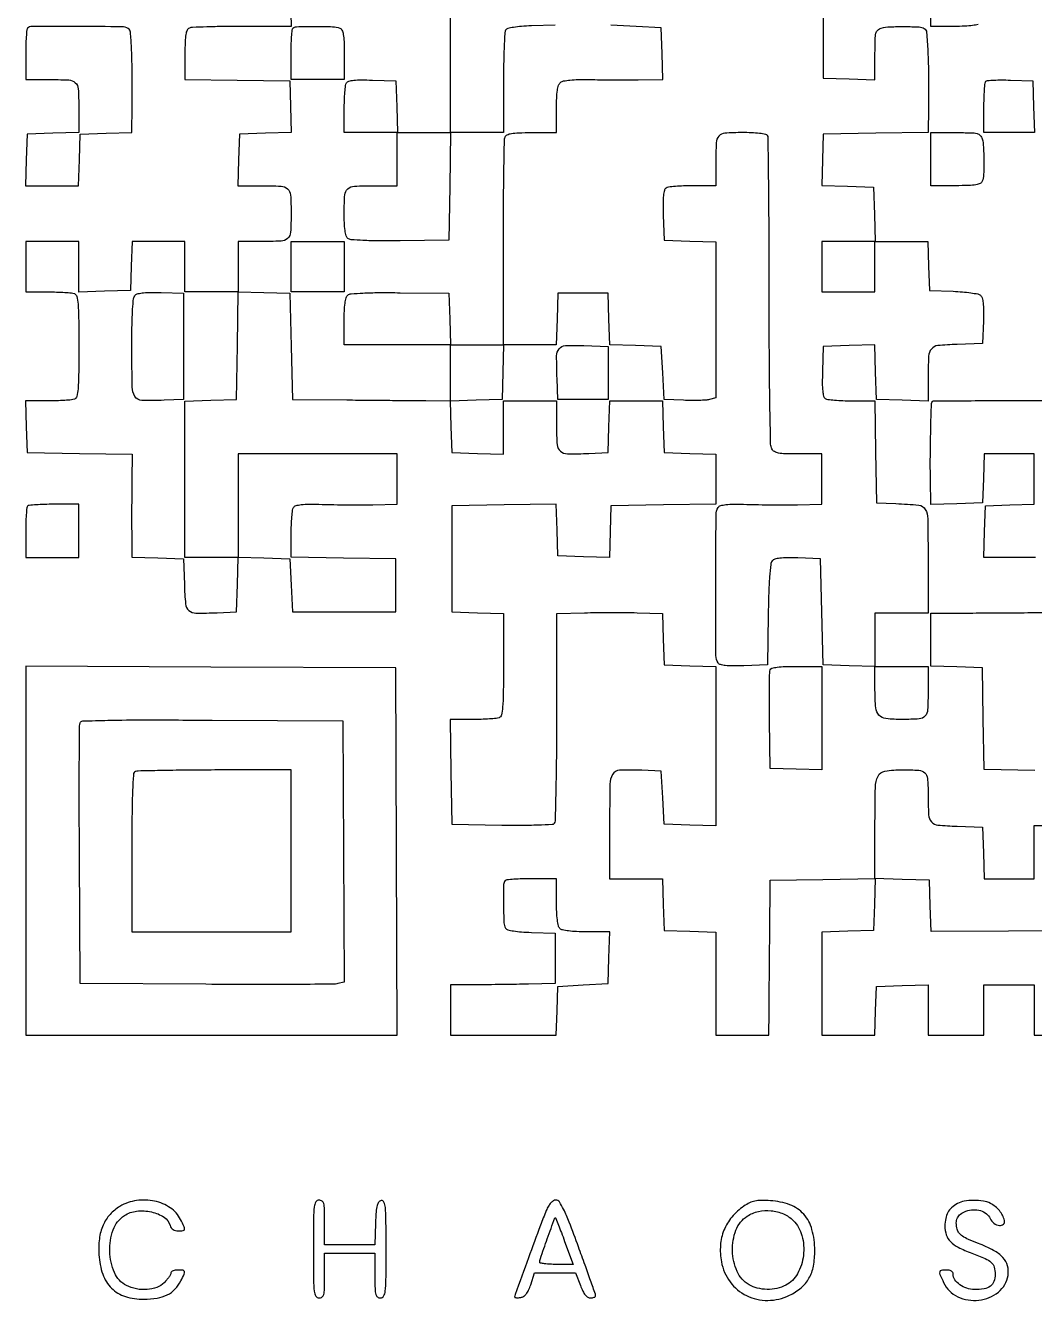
# Model space of a CAD drawing. Extents: x 156 to 936, y 95 to 969.
# Drawn here: x 155.9 to 517.1, y 95.1 to 551.3 of the extents above; entities that cross this region are included whole.
import ezdxf

# ---------------------------------------------------------------- set-up
doc = ezdxf.new("R2010")
doc.units = 0

msp = doc.modelspace()

# ---------------------------------------------------------------- linework, layer by layer
for points in [[(345.5, 551.5), (337.031844, 551.206033, 0.010674), (333.460658, 551.005667, 0.020911), (330.63313, 550.666992, 0.02067), (328.533237, 550.236162, 0.192561), (327.797157, 549.706033, 0.129281), (327.488946, 548.740656, 0.002669), (327.251296, 543.64021, 0.006067), (327.076695, 537.63955, 0.004023), (327.015313, 530.75), (327, 513), (317.521593, 513), (308.043186, 513), (307.771593, 493.75), (307.5, 474.5), (290.059087, 474.285999, -0.004306), (282.398845, 474.257989, -0.010385), (276.733702, 474.403766, -0.008096), (272.515232, 474.668561, -0.154677), (271.309087, 475.158444, -0.154831), (270.717083, 476.080328, -0.031166), (270.322411, 478.014246, -0.024698), (270.075513, 480.761933, -0.010058), (270, 484.515456, -0.01699), (270.212859, 490.777987, -0.201397), (271.280595, 492.90398, -0.167513), (273.642561, 493.836298, -0.011001), (281.081787, 494), (289, 494), (289, 503.5), (289, 513), (279.5, 513), (270, 513), (270.015313, 521.25, -0.00917), (270.081041, 524.504112, -0.012203), (270.267102, 527.45641, -0.00954), (270.527533, 529.894283, -0.110402), (270.850966, 530.793098, -0.187221), (271.659703, 531.389362, -0.039341), (273.4185, 531.721251, -0.027159), (276.085459, 531.864234, -0.008519), (280.085653, 531.793098), (288.5, 531.5), (288.787526, 522.25), (289.075052, 513), (298.537526, 513), (308, 513), (308, 551), (308, 589)], [(496.913663, 551.711968, -0.030117), (494.953999, 551.321035, -0.024212), (492.177532, 551.075303, -0.009965), (488.399621, 551), (480.044131, 551), (479.772065, 569.75)], [(250.787526, 560.25), (251.075052, 551), (233.619313, 551, 0.003237), (226.816117, 550.955952, 0.004731), (220.826548, 550.821697, 0.002387), (215.755801, 550.635784, 0.081426), (214.581787, 550.393011, 0.192203), (213.783154, 549.654681, 0.069982), (213.311684, 548.157648, 0.034601), (213.063035, 545.580732, 0.006755), (213, 540.915076), (213, 532.044131), (231.75, 531.772065), (250.5, 531.5), (250.787023, 522.288016), (251.074046, 513.076031), (241.787023, 512.788016), (232.5, 512.5), (232.212474, 503.25), (231.924948, 494), (239.880687, 494, -0.011258), (247.385305, 493.831005, -0.173567), (249.739793, 492.86665, -0.196922), (250.797685, 490.673736, -0.015154), (251, 484, -0.015117), (250.798229, 477.3277, -0.196524), (249.742703, 475.134562, -0.173918), (247.393226, 474.169516, -0.011337), (239.918213, 474), (232, 474), (232, 465), (232, 456), (222.5, 456), (213, 456), (213, 465), (213, 474), (203.538933, 474), (194.077866, 474), (193.788933, 465.25), (193.5, 456.5), (184.25, 456.212474), (175, 455.924948), (175, 464.962474), (175, 474), (165.5, 474), (156, 474), (156, 465), (156, 456), (163.918213, 456, -0.00705), (167.066073, 455.955615, -0.008902), (169.9751, 455.821697, -0.007317), (172.400281, 455.631074, -0.06844), (173.418213, 455.393011, -0.248646), (174.287914, 454.395349, -0.036527), (174.720076, 451.657417, -0.018394), (174.948864, 446.766599, -0.00249), (175, 436.5, -0.00249), (174.948864, 426.233401, -0.018394), (174.720076, 421.342583, -0.036527), (174.287914, 418.604651, -0.248646), (173.418213, 417.606989, -0.068543), (172.399219, 417.368898, -0.007277), (169.964077, 417.178303, -0.008872), (167.042924, 417.044383, -0.007017), (163.880687, 417), (155.924948, 417), (156.212474, 407.75), (156.5, 398.5), (175.308155, 398.227721), (194.11631, 397.955442), (193.994184, 388.727721, 0.001587), (193.951937, 384.528032, 0.000933), (193.926724, 379.504479, 0.000933), (193.920254, 374.482371, 0.001592), (193.936029, 370.287526), (194, 361.075052), (203.25, 360.787526), (212.5, 360.5), (212.787398, 351.259666, 0.015844), (213.223546, 344.321238, 0.194277), (214.421808, 342.009645, 0.177046), (216.942653, 341.065605, 0.012739), (224.520917, 341.199088), (231.5, 341.5), (231.786659, 351.287041), (232.073318, 361.074081), (241.286659, 360.787041), (250.5, 360.5), (251, 351), (251.5, 341.5), (270, 341.5), (288.5, 341.5), (288.5, 351), (288.5, 360.5), (269.75, 360.772065), (251, 361.044131), (251.015313, 369.272065, -0.00969), (251.084376, 372.522968, -0.012733), (251.280368, 375.484355, -0.010248), (251.555403, 377.928748, -0.108464), (251.896124, 378.866166, -0.184333), (252.771148, 379.519725, -0.042456), (254.611371, 379.877611, -0.026789), (257.502486, 380.032888, -0.007081), (262.130811, 379.967769, 0.003372), (266.353091, 379.877032, 0.002083), (271.318113, 379.824514, 0.002089), (276.224355, 379.813556, 0.003753), (280.25, 379.851604), (289, 380), (289, 389), (289, 398), (279.75, 398.065327, 0.000911), (275.454106, 398.087835, 0.000484), (270.132812, 398.100863, 0.000482), (264.692963, 398.103677, 0.000748), (260, 398.094565, -0.000007), (255.342287, 398.078617, -0.000004), (250.014062, 398.060489, -0.000004), (244.851552, 398.043015, -0.000009), (240.75, 398.029238), (232, 398), (232, 379.5), (232, 361), (222.5, 361), (213, 361), (213, 388.962474), (213, 416.924948), (222.25, 417.212474), (231.5, 417.5), (231.771723, 436.787238), (232.043446, 456.074477), (241.271723, 455.787238), (250.5, 455.5), (251, 436.5), (251.5, 417.5), (271, 417.336408, -0.00006), (279.104656, 417.267438, -0.000058), (287.331164, 417.195489, -0.000057), (294.593357, 417.130307, -0.000207), (299.212474, 417.086408), (307.924948, 417), (308.212474, 407.75), (308.5, 398.5), (317.75, 398.212474), (327, 397.924948), (327, 407.462474), (327, 417), (336.5, 417), (346, 417), (346, 408.019052, 0.01682), (346.227183, 401.267676, 0.202101), (347.372662, 398.990719, 0.176722), (349.88044, 398.058134, 0.012322), (357.520917, 398.199088), (364.5, 398.5), (364.787526, 407.75), (365.075052, 417), (374.5, 417), (383.924948, 417), (384.212474, 407.75), (384.5, 398.5), (393.75, 398.212474), (403, 397.924948), (403, 388.984539), (403, 380.044131), (384.25, 379.772065), (365.5, 379.5), (365.211984, 370.212977), (364.923969, 360.925954), (355.711984, 361.212977), (346.5, 361.5), (346.212184, 370.771926), (345.924368, 380.043852), (327.212184, 379.771926), (308.5, 379.5), (308.5, 360.5), (308.5, 341.5), (317.75, 341.212474), (327, 340.924948), (327, 322.569463, -0.002478), (326.948905, 312.261417, -0.01833), (326.720189, 307.353605, -0.036362), (326.288297, 304.606062, -0.248902), (325.418213, 303.606989, -0.068501), (324.399656, 303.368909, -0.007293), (321.968619, 303.178303, -0.008885), (319.052461, 303.044384, -0.007031), (315.896147, 303), (307.955869, 303), (308.227935, 284.25), (308.5, 265.5), (326.426208, 265.226208, 0.004698), (333.361099, 265.185452, 0.007277), (339.347405, 265.293655, 0.002895), (344.443767, 265.489537, 0.187448), (345.240287, 265.840287, 0.192108), (345.601827, 266.681753, 0.000738), (345.865971, 277.356888, 0.003606), (346.061279, 289.523364, 0.002242), (346.123477, 303.798942), (346.118798, 340.869727), (355.983408, 341.184863, -0.00468), (360.41685, 341.284968, -0.002932), (365.605482, 341.323112, -0.002943), (370.715725, 341.300633, -0.005365), (374.886973, 341.212964), (383.925929, 340.925929), (384.212964, 331.712964), (384.5, 322.5), (393.75, 322.212474), (403, 321.924948), (403, 293.424948), (403, 264.924948), (393.75, 265.212474), (384.5, 265.5), (384, 275), (383.5, 284.5), (376.520917, 284.800912, 0.02037), (368.571039, 284.819628, 0.256907), (366.090212, 283.328097, 0.128285), (365.120293, 279.842033, 0.004047), (365, 264.980948), (365, 246), (374.462474, 246), (383.924948, 246), (384.212474, 236.75), (384.5, 227.5), (393.75, 227.212474), (403, 226.924948), (403, 208.462474), (403, 190), (412.5, 190), (422, 190), (422.080884, 198.25, 0.000158), (422.12289, 202.677042, 0.000041), (422.187686, 209.804688, 0.000042), (422.260204, 217.929298, 0.000042), (422.330884, 226), (422.5, 245.5), (441.28782, 245.772204), (460.075639, 246.044409), (459.78782, 236.772204), (459.5, 227.5), (450.25, 227.212474), (441, 226.924948), (441, 208.462474), (441, 190), (450.461067, 190), (459.922134, 190), (460.211067, 198.75), (460.5, 207.5), (469.75, 207.787526), (479, 208.075052), (479, 199.037526), (479, 190), (489, 190), (499, 190), (499, 199), (499, 208), (508, 208), (517, 208), (517, 199), (517, 190), (526.461067, 190)], [(441.5, 560.5), (441.5, 532.5), (450.75, 532.212474), (460, 531.924948), (460, 540.845843, -0.004837), (460.053316, 546.357277, -0.053212), (460.329952, 548.546953, -0.150677), (460.99757, 549.68353, -0.120264), (462.25, 550.369714, -0.054233), (465.395594, 550.856317, -0.013473), (470.613118, 550.951146, -0.009506), (475.854779, 550.805487, -0.13172), (477.644558, 550.234687, -0.234093), (478.461153, 548.873125, -0.007116), (478.908528, 542.114683, -0.011343), (479.165404, 533.314742, -0.005123), (479.122144, 521.772065), (479, 513.044131), (460.25, 512.772065), (441.5, 512.5), (441.212977, 503.288016), (440.925954, 494.076031), (450.212977, 493.788016), (459.5, 493.5), (459.786212, 483.75), (460.072424, 474), (469.497279, 474), (478.922134, 474), (479.211067, 465.25), (479.5, 456.5), (487.950164, 456.206324, -0.011626), (491.284084, 456.01277, -0.015307), (494.311068, 455.672773, -0.012743), (496.789423, 455.25258, -0.125475), (497.738119, 454.802379, -0.151604), (498.351899, 453.859712, -0.040696), (498.702074, 452.085746, -0.027996), (498.853535, 449.457614, -0.009286), (498.787955, 445.596055), (498.5, 437.5), (489.357189, 437.213893, 0.016342), (482.480866, 436.773452, 0.198271), (480.192673, 435.558503, 0.16349), (479.198519, 432.973195, 0.010311), (479.013655, 424.712474), (479, 416.924948), (469.75, 417.212474), (460.5, 417.5), (460.213341, 427.287041), (459.926682, 437.074081), (450.713341, 436.787041), (441.5, 436.5), (441.208654, 427.58457, 0.007874), (441.136581, 423.325344, 0.025891), (441.278743, 420.518036, 0.03736), (441.608404, 418.675579, 0.190691), (442.208654, 417.849883, 0.110361), (443.105981, 417.526888, 0.009558), (445.537478, 417.266784, 0.012216), (448.482099, 417.080963, 0.009183), (451.727441, 417.015313), (459.954883, 417), (460.227441, 398.75), (460.5, 380.5), (467.5, 380.245668, -0.016774), (475.649643, 379.675385, -0.242391), (478.000194, 378.13868, -0.12618), (478.895179, 374.842613, -0.003527), (479, 359.980948), (479, 341), (469.5, 341), (460, 341), (460, 331.5), (460, 322), (469.5, 322), (479, 322), (479, 313.106989, -0.013048), (478.826319, 306.452734, -0.172537), (477.897552, 304.218081, -0.193967), (475.811393, 303.205172, -0.01721), (469.852471, 303, -0.024519), (463.919925, 303.291098, -0.18172), (461.425874, 304.519247, -0.16934), (460.26327, 307.135225, -0.020681), (460, 313.497658), (460, 321.924948), (450.75, 322.212474), (441.5, 322.5), (441, 341.5), (440.5, 360.5), (432.403945, 360.787955, 0.009179), (428.505848, 360.854987, 0.028683), (425.888226, 360.701645, 0.042759), (424.133146, 360.343442, 0.148905), (423.177736, 359.714159, 0.148709), (422.659149, 358.478879, 0.007389), (422.270344, 354.043584, 0.009943), (421.960504, 348.178124, 0.004405), (421.773792, 340.426204), (421.5, 322.5), (413.085653, 322.206902, -0.008519), (409.085459, 322.135766, -0.027159), (406.4185, 322.278749, -0.039341), (404.659703, 322.610638, -0.187221), (403.850966, 323.206902, -0.141581), (403.072607, 325.873155, -0.000889), (403.048303, 351.033969, -0.000892), (403.113578, 376.190594, -0.141005), (403.896124, 378.866166, -0.184333), (404.771148, 379.519725, -0.042456), (406.611371, 379.877611, -0.026789), (409.502486, 380.032888, -0.007081), (414.130811, 379.967769, 0.003372), (418.353091, 379.877032, 0.002083), (423.318113, 379.824514, 0.002089), (428.224355, 379.813556, 0.003753), (432.25, 379.851604), (441, 380), (441, 389), (441, 398), (432.535184, 398, -0.006985), (427.875703, 398.065094, -0.040698), (425.437806, 398.332598, -0.086112), (423.99958, 398.877964, -0.137139), (423.095406, 399.821732, -0.118257), (422.656762, 401.497758, -0.00088), (422.386525, 415.874911, -0.002947), (422.190509, 433.469252, -0.001371), (422.133298, 456.298985, 0.001083), (422.092698, 477.326645, 0.001756), (421.956698, 495.199878, 0.000236), (421.772484, 511.088001, 0.13621), (421.514059, 511.977253, 0.216888), (420.908565, 512.382719, 0.012332), (418.625487, 512.700359, 0.017008), (415.795251, 512.926025, 0.011389), (412.547972, 513, 0.01674), (406.235073, 512.788582, 0.200799), (404.100768, 511.722402, 0.168318), (403.164405, 509.362134, 0.011042), (403, 501.918213), (403, 494), (394.75, 493.984687, 0.009158), (391.496014, 493.919039, 0.01219), (388.544105, 493.733216, 0.009524), (386.10652, 493.473134, 0.110447), (385.208654, 493.150117, 0.190691), (384.608404, 492.324421, 0.03736), (384.278743, 490.481964, 0.025891), (384.136581, 487.674656, 0.007874), (384.208654, 483.41543), (384.5, 474.5), (393.75, 474.212474), (403, 473.924948), (403, 445.981526), (403, 418.038104), (400.729083, 417.46814, -0.045288), (399.430652, 417.264735, -0.00895), (397.075142, 417.153996, -0.009416), (394.317546, 417.125736, -0.008627), (391.479083, 417.199088), (384.5, 417.5), (384, 427), (383.5, 436.5), (374.287036, 436.787036), (365.074071, 437.074071), (364.787036, 446.287036), (364.5, 455.5), (355.5, 455.5), (346.5, 455.5), (346.212474, 446.25), (345.924948, 437), (336.498686, 437), (327.072424, 437), (326.786212, 427.25), (326.5, 417.5), (317.25, 417.212474), (308, 416.924948), (308, 426.962474), (308, 437), (289, 437), (270, 437), (270, 445.377555, -0.009865), (270.075167, 449.187101, -0.024503), (270.321487, 451.964554, -0.030982), (270.71566, 453.915128, -0.155417), (271.309087, 454.841556, -0.154677), (272.515232, 455.331439, -0.008096), (276.733702, 455.596234, -0.010385), (282.398845, 455.742011, -0.004306), (290.059087, 455.714001), (307.5, 455.5), (307.787526, 446.25), (308.075052, 437), (317.537526, 437), (327, 437), (327, 473.418213, -0.001558), (327.043843, 487.491593, -0.002435), (327.178303, 499.603225, -0.00066), (327.360793, 510.155181, -0.087168), (327.606989, 511.418213, -0.192406), (328.346128, 512.217093, -0.06988), (329.845898, 512.688469, -0.034532), (332.428287, 512.937024, -0.00673), (337.106989, 513), (346, 513), (346, 521.377555, -0.009199), (346.074306, 525.415987, -0.028456), (346.329417, 528.130905, -0.042312), (346.766193, 529.953886, -0.140498), (347.45432, 530.962089, -0.126387), (348.550314, 531.47978, -0.022534), (350.810691, 531.809346, -0.020111), (353.846517, 531.990205, -0.009979), (357.70432, 531.987627, 0.002491), (361.707829, 531.924995, 0.001463), (366.497605, 531.887951, 0.001463), (371.286614, 531.878942, 0.002496), (375.287526, 531.903093), (384.075052, 532), (383.787526, 541.25), (383.5, 550.5), (374.5, 551), (365.5, 551.5)], [(517.462474, 361), (498.924948, 361), (499.212474, 370.25), (499.5, 379.5), (508.25, 379.788933), (517, 380.077866), (517, 389.038933), (517, 398), (508.038933, 398), (499.077866, 398), (498.788933, 389.25), (498.5, 380.5), (489.25, 380.212474), (480, 379.924948), (479.851604, 388.712474, -0.006037), (479.811312, 397.087454, -0.004226), (479.95963, 406.524147, -0.000785), (480.2045, 416.035981, -0.181633), (480.531496, 416.839111, -0.207109), (480.845486, 416.977958, -0.000114), (491.42405, 417.059166, -0.001442), (503.221228, 417.113018, -0.000876), (517.172445, 417.112035, 0.002095), (531.190912, 417.14524, 0.003314)], [(517.272472, 284.772472), (499.044944, 285.044944), (498.772472, 303.272472), (498.5, 321.5), (489.25, 321.787526), (480, 322.075052), (480, 331.537526), (480, 341), (488.75, 341.053693, 0.000104), (493.81881, 341.085849, 0.000018), (503.448438, 341.149279, 0.000019), (514.755624, 341.2246, 0.000017), (526.5, 341.303693)], [(535.5, 227.5), (507.786868, 227.299695), (480.073736, 227.099389), (479.786868, 236.299695), (479.5, 245.5), (469.75, 245.786212), (460, 246.072424), (460, 264.501028, -0.004868), (460.138448, 278.720407, -0.107552), (461.092453, 282.727052, -0.248608), (463.539576, 284.531704, -0.03704), (469.852471, 285, -0.015505), (475.694278, 284.818797, -0.171015), (477.81715, 283.919332, -0.189717), (478.793506, 281.930188, -0.019854), (479.013655, 276.643011, 0.011543), (479.207478, 268.890713, 0.168892), (480.213641, 266.391282, 0.19215), (482.505241, 265.216284, 0.01571), (489.357189, 264.786107), (498.5, 264.5), (498.787526, 255.25), (499.075052, 246), (508.037526, 246), (517, 246), (517, 255.5), (517, 265), (526.536212, 265)]]:
    msp.add_lwpolyline(points, format="xyb")
for points in [[(156.666667, 550.333333, 0.174709), (156.400808, 549.76784, 0.005871), (156.195833, 547.267708, 0.010477), (156.048334, 544.266524, 0.007039), (156, 540.833333), (156, 532), (163.918213, 532, -0.011384), (171.397656, 531.829682, -0.174757), (173.745668, 530.860252, -0.195866), (174.79962, 528.658129, -0.014889), (175, 521.930537), (175, 513.075052), (165.75, 512.787526), (156.5, 512.5), (156.212474, 503.25), (155.924948, 494), (165.424948, 494), (174.924948, 494), (175.212474, 503.25), (175.5, 512.5), (184.75, 512.787526), (194, 513.075052), (194.066053, 522.287526, 0.002808), (194.086559, 535.48118, 0.01134), (193.871362, 543.526977, 0.010772), (193.489522, 548.89879, 0.232007), (192.684727, 550.216011, 0.14019), (190.477784, 550.869383, 0.001502), (174.472993, 550.969609, 0.001145), (158.237784, 550.985328, 0.198569)], [(268.418213, 550.393011, -0.192406), (269.217093, 549.653872, -0.06988), (269.688469, 548.154102, -0.034532), (269.937024, 545.571713, -0.00673), (270, 540.893011), (270, 532), (260.5, 532), (251, 532), (251, 540.833333, -0.007039), (251.048334, 544.266524, -0.010477), (251.195833, 547.267708, -0.005871), (251.400808, 549.76784, -0.174709), (251.666667, 550.333333, -0.192867), (252.981803, 550.896108, -0.004931), (259.550861, 550.984299, -0.008182), (265.871554, 550.903379, -0.084511)], [(516.787526, 522.25), (517.075052, 513), (508.037526, 513), (499, 513), (499, 521.833333, -0.007429), (499.05105, 525.269125, -0.010988), (499.206746, 528.278621, -0.006414), (499.423524, 530.778731, -0.173222), (499.703816, 531.370483, -0.17855), (500.286747, 531.639255, -0.007766), (502.564452, 531.783202, -0.012381), (505.319749, 531.846095, -0.008434), (508.453816, 531.787149), (516.5, 531.5)], [(498.369714, 510.75, -0.052589), (498.835949, 507.80014, -0.012536), (498.968309, 502.826521, -0.010886), (498.868123, 497.875983, -0.081279), (498.393011, 495.581787, -0.192406), (497.653872, 494.782907, -0.06988), (496.154102, 494.311531, -0.034532), (493.571713, 494.062976, -0.00673), (488.893011, 494), (480, 494), (480, 503.5), (480, 513), (488.883369, 513, -0.00487), (494.368743, 512.946567, -0.0534), (496.551213, 512.66971, -0.150802), (497.684822, 512.002112, -0.119916)], [(212.5, 436.5), (212.5, 417.5), (205.520917, 417.199088, -0.019172), (197.575422, 417.161351, -0.250852), (195.109051, 418.59042, -0.134794), (194.125944, 421.932241, -0.004535), (194, 435.819052, -0.003753), (194.063294, 444.2522, -0.012481), (194.284774, 449.790104, -0.012896), (194.629884, 453.58364, -0.168798), (195.236619, 454.836619, -0.141627), (196.215618, 455.376564, -0.030081), (198.156875, 455.694801, -0.024175), (200.863904, 455.841129, -0.010354), (204.486619, 455.786619), (212.5, 455.5)], [(364.5, 427), (364.5, 417.5), (355.5, 417.5), (346.5, 417.5), (346.201382, 424.988223, -0.010793), (346.053283, 433.09251, -0.171264), (346.964371, 435.647386, -0.215502), (349.19633, 436.765743, -0.018266), (355.778718, 436.788514), (364.5, 436.5)], [(156.666667, 379.333333, 0.174709), (156.400808, 378.76784, 0.005871), (156.195833, 376.267708, 0.010477), (156.048334, 373.266524, 0.007039), (156, 369.833333), (156, 361), (165.5, 361), (175, 361), (175, 370.5), (175, 380), (166.166667, 380, 0.007039), (162.733476, 379.951666, 0.010477), (159.732292, 379.804167, 0.005871), (157.23216, 379.599192, 0.174709)], [(441, 303.462474), (441, 284.924948), (431.75, 285.212474), (422.5, 285.5), (422.267123, 302.5, -0.00257), (422.210592, 309.10516, -0.003849), (422.235279, 314.873438, -0.001636), (422.310426, 319.800433, -0.082207), (422.485738, 320.75, -0.245532), (423.122652, 321.334658, -0.032523), (424.976495, 321.702901, -0.02475), (427.790814, 321.932979, -0.008021), (431.968615, 322), (441, 322)], [(269.759875, 255.77153), (270.019749, 209.043061), (267.759875, 208.494001, -0.057675), (266.004934, 208.276836, -0.000538), (252.945088, 208.187752, -0.00181), (237.910959, 208.155786, -0.001169), (220.5, 208.222471), (175.5, 208.5), (175.239372, 254.5, -0.000997), (175.174287, 272.225103, -0.001596), (175.197198, 287.357597, -0.000282), (175.267665, 300.72814, -0.090314), (175.461789, 301.759906, -0.301449), (176.45055, 302.464468, -0.003096), (185.402033, 302.70934, -0.005599), (198.68089, 302.841585, -0.001079), (222.722417, 302.759906), (269.5, 302.5)], [(195.25, 284.337719, 0.286605), (194.579791, 283.416621, 0.006896), (194.265434, 277.906228, 0.008864), (194.055066, 269.647433, 0.001935), (194, 255.416667), (194, 227), (222.5, 227), (251, 227), (251, 256), (251, 285), (223.75, 284.921053, 0.001717), (213.21496, 284.854351, 0.002675), (204.1375, 284.717133, 0.000767), (196.247198, 284.543529, 0.090243)], [(327.666667, 245.333333, 0.19516), (327.05564, 243.887811, 0.005527), (327.032329, 237.023097, 0.007019), (327.178499, 230.287185, 0.133392), (327.797157, 228.293967, 0.192561), (328.533237, 227.763838, 0.02067), (330.63313, 227.333008, 0.020911), (333.460658, 226.994333, 0.010674), (337.031844, 226.793967), (345.5, 226.5), (345.5, 217.5), (345.5, 208.5), (336, 208.300092, -0.001205), (331.692564, 208.219838, -0.000722), (326.573437, 208.144193, -0.000722), (321.478044, 208.083617, -0.001257), (317.25, 208.050092), (308, 208), (308, 199), (308, 190), (326.961067, 190), (345.922134, 190), (346.211067, 198.75), (346.5, 207.5), (355.5, 208), (364.5, 208.5), (364.787526, 217.75), (365.075052, 227), (356.737526, 227, -0.01101), (353.190499, 227.078116, -0.020283), (350.315021, 227.321964, -0.021051), (348.141321, 227.688958, -0.145015), (347.2, 228.2, -0.144849), (346.689458, 229.139671, -0.021091), (346.322289, 231.306878, -0.020332), (346.07823, 234.171507, -0.011084), (346, 237.7), (346, 246), (337.166667, 246, 0.007039), (333.733476, 245.951666, 0.010477), (330.732292, 245.804167, 0.005871), (328.23216, 245.599192, 0.174709)], [(189.741781, 128.775776, 0.079467), (186.181579, 125.873808, 0.079344), (183.701888, 122.004726, 0.071026), (182.367513, 117.179163, 0.047926), (182.183384, 111.460952, 0.067382), (183.584758, 104.481454, 0.115375), (186.736274, 99.481901, 0.120053), (191.67589, 96.523268, 0.076742), (198.326748, 95.535032, 0.039764), (203.028154, 95.936378, 0.074153), (206.657288, 97.10963, 0.085971), (209.429445, 99.140369, 0.072574), (211.551112, 102.09884, 0.010175), (212.762491, 104.563029, 0.17674), (212.838719, 105.440228, 0.307383), (212.309652, 105.896061, 0.028694), (210.5, 106, 0.039918), (209.542746, 105.923454, 0.059192), (208.734375, 105.692898, 0.07785), (208.184436, 105.354616, 0.219408), (208, 104.954545, -0.130216), (207.853657, 104.40215, -0.023416), (207.278977, 103.49517, -0.023867), (206.485184, 102.470946, -0.01959), (205.545455, 101.454545, -0.107258), (202.928027, 99.770575, -0.071106), (199.425898, 99.002028, -0.066752), (195.613015, 99.228217, -0.071293), (192.085185, 100.455949, -0.172392), (187.785374, 105.051917, -0.095469), (186.086053, 112.639321, -0.094247), (187.322617, 120.402004, -0.162624), (191.33489, 125.483773, -0.118256), (195.71818, 127.057128, -0.081284), (201.013372, 126.776162, -0.088259), (205.545217, 124.906518, -0.189126), (207.736884, 121.898154, 0.090595), (208.107165, 121.104378, 0.09298), (208.731486, 120.501171, 0.084759), (209.5841, 120.126883, 0.061213), (210.616631, 120, 0.03275), (212.341076, 120.113072, 0.319965), (212.845872, 120.583615, 0.161951), (212.735916, 121.495864, 0.009046), (211.451451, 124.093882, 0.125826), (207.756634, 128.242656, 0.095404), (202.128225, 130.63984, 0.089832), (195.698308, 130.853539, 0.095117)], [(259, 113.5, 0.001825), (259.040662, 102.362042, 0.026629), (259.278571, 98.4375, 0.103099), (259.868713, 96.652291, 0.267644), (261, 96, 0.157888), (262.078201, 96.349175, 0.176663), (262.6875, 97.25, 0.055952), (262.948615, 99.198839, 0.005351), (263, 104), (263, 112), (272, 112), (281, 112), (281, 104, 0.005351), (281.051385, 99.198839, 0.055952), (281.3125, 97.25, 0.176663), (281.921799, 96.349175, 0.157888), (283, 96, 0.268241), (284.131687, 96.654202, 0.102656), (284.721548, 98.446666, 0.026521), (284.959373, 102.386416, 0.001816), (285, 113.573324, 0.002006), (284.957279, 124.220914, 0.02329), (284.729858, 128.382327, 0.079264), (284.219745, 130.304811, 0.348658), (283.25, 130.81248, 0.182728), (282.345375, 130.257662, 0.103223), (281.774202, 129.085616, 0.04493), (281.429523, 126.921499, 0.007606), (281.207936, 122.739156), (280.915871, 115), (271.957936, 115), (263, 115), (263, 123, 0.005351), (262.948615, 127.801161, 0.055952), (262.6875, 129.75, 0.176663), (262.078201, 130.650825, 0.157888), (261, 131, 0.267644), (259.868713, 130.347709, 0.103099), (259.278571, 128.5625, 0.026629), (259.040662, 124.637958, 0.001825)], [(342.328598, 127.25, 0.010048), (340.255439, 122.002442, 0.001201), (335.932827, 110.297125, 0.000204), (331.164033, 97.271019, 0.087858), (331, 96.344715, 0.346367), (331.132381, 96.176543, 0.040412), (331.637929, 96.096888, 0.034825), (332.339064, 96.092768, 0.02059), (333.171672, 96.180449, 0.105441), (334.249346, 96.581423, 0.085072), (335.166882, 97.412584, 0.06096), (335.980951, 98.760708, 0.025202), (336.755005, 100.75), (338.166667, 105), (345.500626, 105), (352.834584, 105), (354.55315, 100.5, 0.022219), (355.437276, 98.461561, 0.054736), (356.306783, 97.083972, 0.081146), (357.196187, 96.277612, 0.144628), (358.135858, 96, 0.038336), (358.850408, 96.054867, 0.056916), (359.455304, 96.220313, 0.074338), (359.869964, 96.462764, 0.223661), (360.009858, 96.75, 0.087348), (359.917874, 97.315993, 0.000546), (358.20967, 102.2, 0.002207), (356.225152, 107.775341, 0.001403), (353.867714, 114.25, 0.003602), (350.535108, 123.125564, 0.020537), (348.538851, 127.7506, 0.036161), (347.055957, 130.335588, 0.249407), (345.806829, 131, 0.128327), (344.878866, 130.757847, 0.078275), (343.983659, 130.053342, 0.058318), (343.13012, 128.885916, 0.029624)], [(413.091948, 128.837604, 0.066354), (408.760094, 124.931848, 0.080173), (405.926659, 120.253474, 0.079097), (404.684616, 114.868664, 0.062504), (405.019779, 108.891836, 0.115147), (408.128147, 101.743025, 0.119381), (414.046651, 96.821099, 0.117764), (421.63022, 95.112216, 0.109947), (429.379167, 96.941506, 0.062428), (433.559953, 99.654013, 0.08914), (436.378498, 103.049901, 0.082972), (437.965242, 107.405102, 0.047286), (438.466305, 113, 0.064685), (437.450982, 120.510411, 0.117071), (434.511039, 125.935127, 0.121926), (429.544917, 129.321111, 0.073711), (422.542543, 130.803421, 0.015861), (419.201648, 130.902781, 0.050818), (416.988503, 130.672817, 0.063315), (415.139816, 130.0364, 0.035815)], [(489.5, 129.792183, 0.053356), (487.438706, 128.297718, 0.082622), (486.073094, 126.581074, 0.079333), (485.302457, 124.461976, 0.045526), (485.031803, 121.75, 0.080653), (485.519507, 118.576291, 0.11698), (486.986389, 116.163959, 0.083066), (489.799762, 114.130696, 0.025514), (494.623054, 112.039844, -0.012571), (499.451956, 110.093384, -0.082757), (501.63409, 108.684088, -0.14375), (502.660633, 106.997185, -0.065375), (503, 104.412739, -0.087676), (502.559327, 101.918984, -0.149004), (501.295326, 100.24114, -0.115862), (499.043461, 99.292703, -0.042008), (495.565741, 99, -0.081272), (492.862685, 99.442286, -0.076202), (490.374815, 100.726398, -0.084952), (488.611193, 102.53536, -0.151957), (488, 104.5, 0.140575), (487.822179, 105.11998, 0.118484), (487.333333, 105.6, 0.088208), (486.543379, 105.90137, 0.04716), (485.5, 106, 0.034909), (483.703785, 105.874439, 0.317548), (483.162841, 105.365896, 0.153733), (483.266948, 104.366256, 0.008555), (484.577273, 101.478402, 0.172838), (489.611176, 96.444111, 0.139508), (497.200209, 95.17328, 0.143539), (504.165949, 98.089157, 0.184127), (507.621348, 104.054064, 0.108439), (507.430006, 107.519523, 0.119849), (505.79445, 110.44522, 0.083649), (502.438857, 113.025811, 0.030927), (496.991353, 115.503304, -0.01214), (493.454568, 116.954132, -0.043977), (491.323844, 118.12218, -0.072901), (490.055177, 119.268768, -0.111572), (489.388956, 120.58641, -0.060334), (489.10395, 122.847588, -0.115757), (489.510689, 124.619589, -0.12028), (490.647716, 125.981832, -0.06824), (492.543772, 127.016642, -0.077193), (495.183395, 127.577165, -0.087831), (497.746987, 127.26792, -0.096323), (499.865321, 126.145323, -0.116498), (501.240494, 124.371519, 0.127751), (502.587833, 122.711004, 0.129164), (504.567468, 121.924642, 0.22891), (505.978637, 122.406202, 0.269796), (506.343077, 123.75, 0.055887), (505.630588, 125.566079, 0.051255), (504.516562, 127.237309, 0.049982), (503.055412, 128.684342, 0.047855), (501.315741, 129.836657, 0.084542), (498.799522, 130.672479, 0.038967), (495.347011, 130.928884, 0.038945), (491.920416, 130.648604, 0.090557)], [(348.917347, 116.224166), (351.949694, 108), (345.974847, 108, -0.011784), (343.683453, 108.054009, -0.019387), (341.752237, 108.220313, -0.014098), (340.240953, 108.453152, -0.358438), (339.990214, 108.75, -0.087453), (340.211306, 110.107784, -0.00151), (342.71348, 117.206184, -0.000605), (345.357886, 124.60806, -0.550157), (345.657996, 124.675338, -0.104205), (345.792224, 124.469446, -0.000496), (346.70907, 122.099166, -0.002277), (347.738569, 119.393143, -0.001435)], [(430.728718, 123.725827, -0.132174), (433.860711, 118.288182, -0.094124), (434.369336, 111.241274, -0.096622), (432.272872, 104.657799, -0.149246), (428.032733, 100.516927, -0.068035), (424.908869, 99.407018, -0.055043), (421.363685, 99.067234, -0.055677), (417.875221, 99.507924, -0.074302), (414.92045, 100.706063, -0.155176), (410.63254, 105.503873, -0.099083), (408.957674, 112.858279, -0.099293), (410.242993, 120.277401, -0.156581), (414.272224, 125.258798, -0.09168), (418.249826, 126.927342, -0.076958), (422.820692, 127.205262, -0.077583), (427.227006, 126.090745, -0.095994)]]:
    msp.add_lwpolyline(points, format="xyb", close=True)
for points in [[(270, 465), (270, 456), (260.5, 456), (251, 456), (251, 465), (251, 474), (260.5, 474), (270, 474)], [(441, 465), (441, 456), (450.5, 456), (460, 456), (460, 465), (460, 474), (450.5, 474), (441, 474)], [(156, 256.007138), (156, 190), (222.50719, 190), (289.014379, 190), (288.75719, 255.75), (288.5, 321.5), (222.25, 321.757138), (156, 322.014276)]]:
    msp.add_lwpolyline(points, close=True)

doc.saveas('drawing.dxf')
